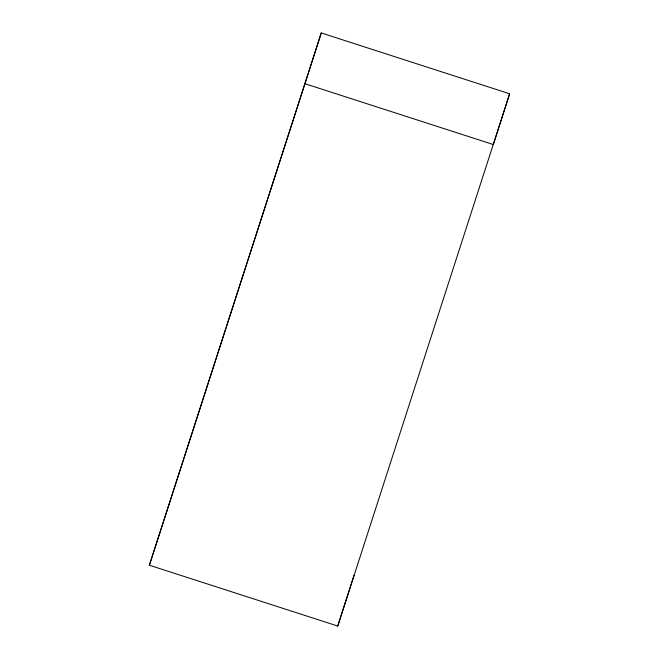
<?xml version="1.0" encoding="UTF-8"?>
<svg xmlns="http://www.w3.org/2000/svg" width="659" height="659" viewBox="0 0 659 659"><rect width="100%" height="100%" fill="white"/><g stroke="black" fill="none" stroke-linecap="round" stroke-linejoin="round"><path stroke-width="0.99" d="M509.629 93.776L337.746 626.05L149.371 565.224L321.254 32.95L509.629 93.776L493.336 144.543L304.952 83.718L321.254 32.95M337.746 626.05L354.048 575.282M149.371 565.224L304.952 83.718"/></g></svg>
